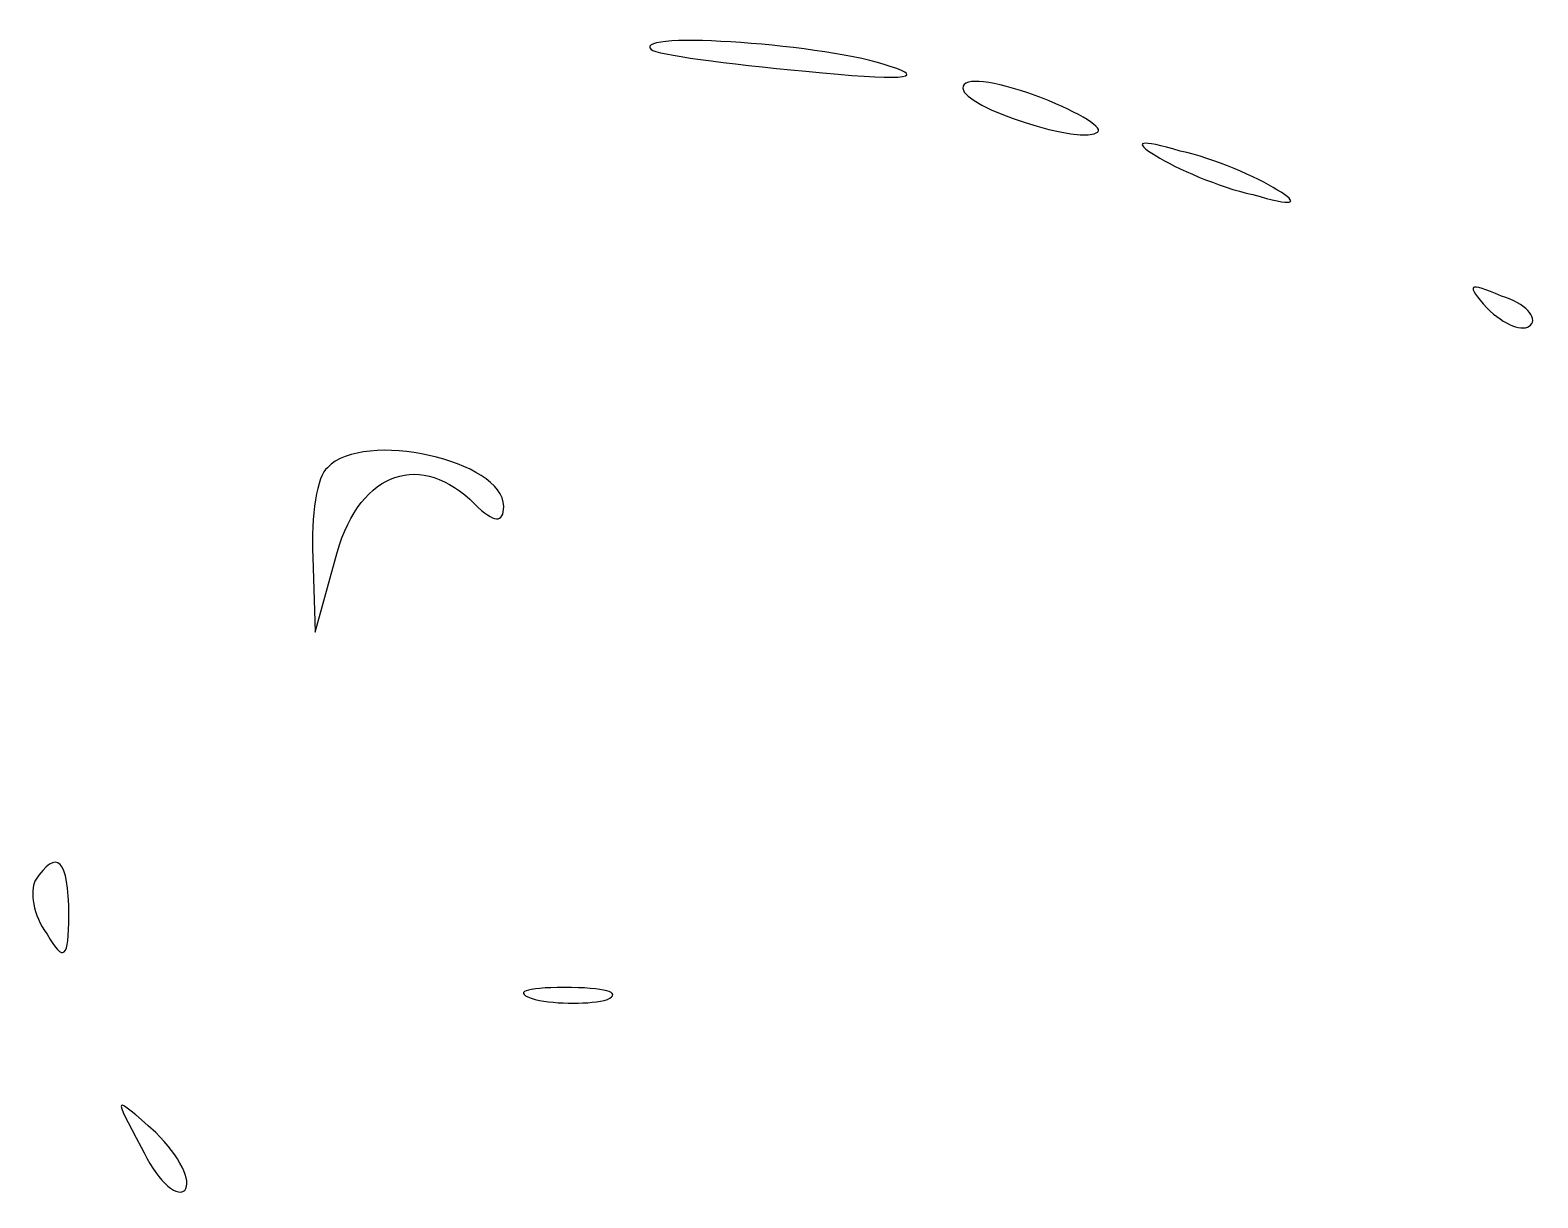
# Model space of a CAD drawing. Extents: x -427 to 180, y 57 to 333.
# Drawn here: x -427.37 to -405.36, y 316.17 to 333.21 of the extents above.
import ezdxf

# ---------------------------------------------------------------- set-up
doc = ezdxf.new("R2010")
doc.units = 0
doc.layers.add('Layer_1', color=7, linetype='CONTINUOUS')

msp = doc.modelspace()

# ---------------------------------------------------------------- linework, layer by layer
at = {"layer": 'Layer_1', "color": 7}
for points in [[(-418.304073, 332.92772), (-418.304073, 332.92772)], [(-413.75324, 332.363275), (-413.75324, 332.363275)], [(-410.931018, 331.375498), (-410.931018, 331.375498)], [(-406.097962, 329.152998), (-406.097962, 329.152998)], [(-423.031296, 326.824664), (-423.031296, 326.824664)], [(-423.242962, 325.519386), (-423.207684, 324.425775), (-422.890184, 325.589942)], [(-427.299907, 320.792164), (-427.299907, 320.792164)], [(-419.997407, 319.063553), (-419.997407, 319.063553)], [(-425.747684, 316.911609), (-425.747684, 316.911609)]]:
    msp.add_lwpolyline(points, dxfattribs=at)
for points in [[(-414.811573, 332.680775), (-415.693518, 332.998275), (-418.586296, 333.209942), (-418.304073, 332.92772)], [(-418.304073, 332.92772), (-418.233518, 332.857164), (-417.210462, 332.716053), (-416.046296, 332.61022)], [(-416.046296, 332.61022), (-414.670462, 332.469109), (-414.247129, 332.504386), (-414.811573, 332.680775)], [(-412.694907, 332.257442), (-413.294629, 332.469109), (-413.75324, 332.539664), (-413.75324, 332.363275)], [(-413.75324, 332.363275), (-413.75324, 332.081053), (-411.989351, 331.516609), (-411.777684, 331.728275)], [(-411.777684, 331.728275), (-411.707129, 331.798831), (-412.130462, 332.045775), (-412.694907, 332.257442)], [(-410.57824, 331.446053), (-411.177962, 331.622442), (-411.283796, 331.587164), (-410.931018, 331.375498)], [(-410.931018, 331.375498), (-410.648796, 331.199109), (-410.013796, 330.916886), (-409.519907, 330.811053)], [(-409.167129, 330.881609), (-409.449351, 331.057998), (-410.084351, 331.34022), (-410.57824, 331.446053)], [(-409.519907, 330.811053), (-408.920184, 330.634664), (-408.814351, 330.669942), (-409.167129, 330.881609)], [(-405.886296, 329.329386), (-406.380184, 329.541053), (-406.415462, 329.505775), (-406.097962, 329.152998)], [(-405.462962, 328.906053), (-405.357129, 329.011886), (-405.533518, 329.223553), (-405.886296, 329.329386)], [(-406.097962, 329.152998), (-405.851018, 328.906053), (-405.568796, 328.80022), (-405.462962, 328.906053)], [(-420.456018, 326.26022), (-420.456018, 326.930498), (-422.502129, 327.389109), (-423.031296, 326.824664)], [(-422.890184, 325.589942), (-422.537407, 326.789386), (-421.655462, 327.071609), (-420.879351, 326.295498)], [(-423.031296, 326.824664), (-423.172407, 326.718831), (-423.27824, 326.119109), (-423.242962, 325.519386)], [(-420.879351, 326.295498), (-420.597129, 326.013275), (-420.456018, 326.013275), (-420.456018, 326.26022)], [(-426.806018, 320.298275), (-426.806018, 321.109664), (-426.982407, 321.286053), (-427.299907, 320.792164)], [(-427.299907, 320.792164), (-427.370462, 320.651053), (-427.335184, 320.298275), (-427.123518, 320.016053)], [(-427.123518, 320.016053), (-426.876573, 319.59272), (-426.806018, 319.663275), (-426.806018, 320.298275)], [(-419.574073, 319.239942), (-420.138518, 319.239942), (-420.350184, 319.169386), (-419.997407, 319.063553)], [(-418.939073, 319.063553), (-418.727407, 319.169386), (-418.974351, 319.239942), (-419.574073, 319.239942)], [(-419.997407, 319.063553), (-419.679907, 318.992998), (-419.186018, 318.992998), (-418.939073, 319.063553)], [(-425.536018, 317.123275), (-426.171018, 317.68772), (-426.171018, 317.68772), (-425.747684, 316.911609)], [(-425.112684, 316.276609), (-425.006851, 316.41772), (-425.18324, 316.770498), (-425.536018, 317.123275)], [(-425.747684, 316.911609), (-425.536018, 316.452998), (-425.253796, 316.170775), (-425.112684, 316.276609)]]:
    msp.add_open_spline(points, degree=3, dxfattribs=at)

doc.saveas('drawing.dxf')
